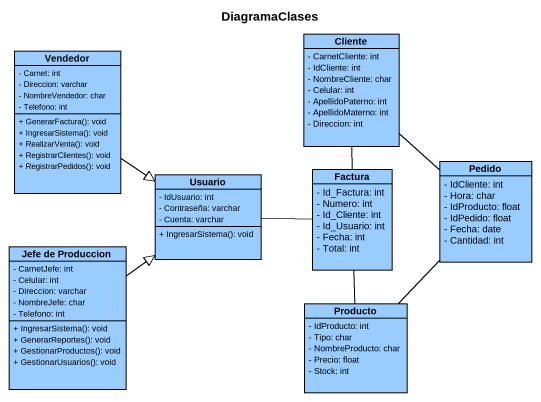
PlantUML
@startuml
title DiagramaClases
hide circle
hide empty members
skinparam classAttributeIconSize 0
class Cliente #99CCFF {
  - CarnetCliente: int
  - IdCliente: int
  - NombreCliente: char
  - Celular: int
  - ApellidoPaterno: int
  - ApellidoMaterno: int
  - Direccion: int
}
class Vendedor #99CCFF {
  - Carnet: int
  - Direccion: varchar
  - NombreVendedor: char
  - Telefono: int
  + GenerarFactura(): void
  + IngresarSistema(): void
  + RealizarVenta(): void
  + RegistrarClientes(): void
  + RegistrarPedidos(): void
}
class Pedido #99CCFF {
  - IdCliente: int
  - Hora: char
  - IdProducto: float
  - IdPedido: float
  - Fecha: date
  - Cantidad: int
}
class Usuario #99CCFF {
  - IdUsuario: int
  - Contraseña: varchar
  - Cuenta: varchar
  + IngresarSistema(): void
}
class Factura #99CCFF {
  - Id_Factura: int
  - Numero: int
  - Id_Cliente: int
  - Id_Usuario: int
  - Fecha: int
  - Total: int
}
class "Jefe de Produccion" as Jefe_de_Produccion #99CCFF {
  - CarnetJefe: int
  - Celular: int
  - Direccion: varchar
  - NombreJefe: char
  - Telefono: int
  + IngresarSistema(): void
  + GenerarReportes(): void
  + GestionarProductos(): void
  + GestionarUsuarios(): void
}
class Producto #99CCFF {
  - IdProducto: int
  - Tipo: char
  - NombreProducto: char
  - Precio: float
  - Stock: int
}
Cliente -- Factura
Vendedor --|> Usuario
Pedido -up- Cliente
Pedido -- Producto
Usuario -right- Factura
Factura -- Producto
Jefe_de_Produccion -up-|> Usuario
@enduml
